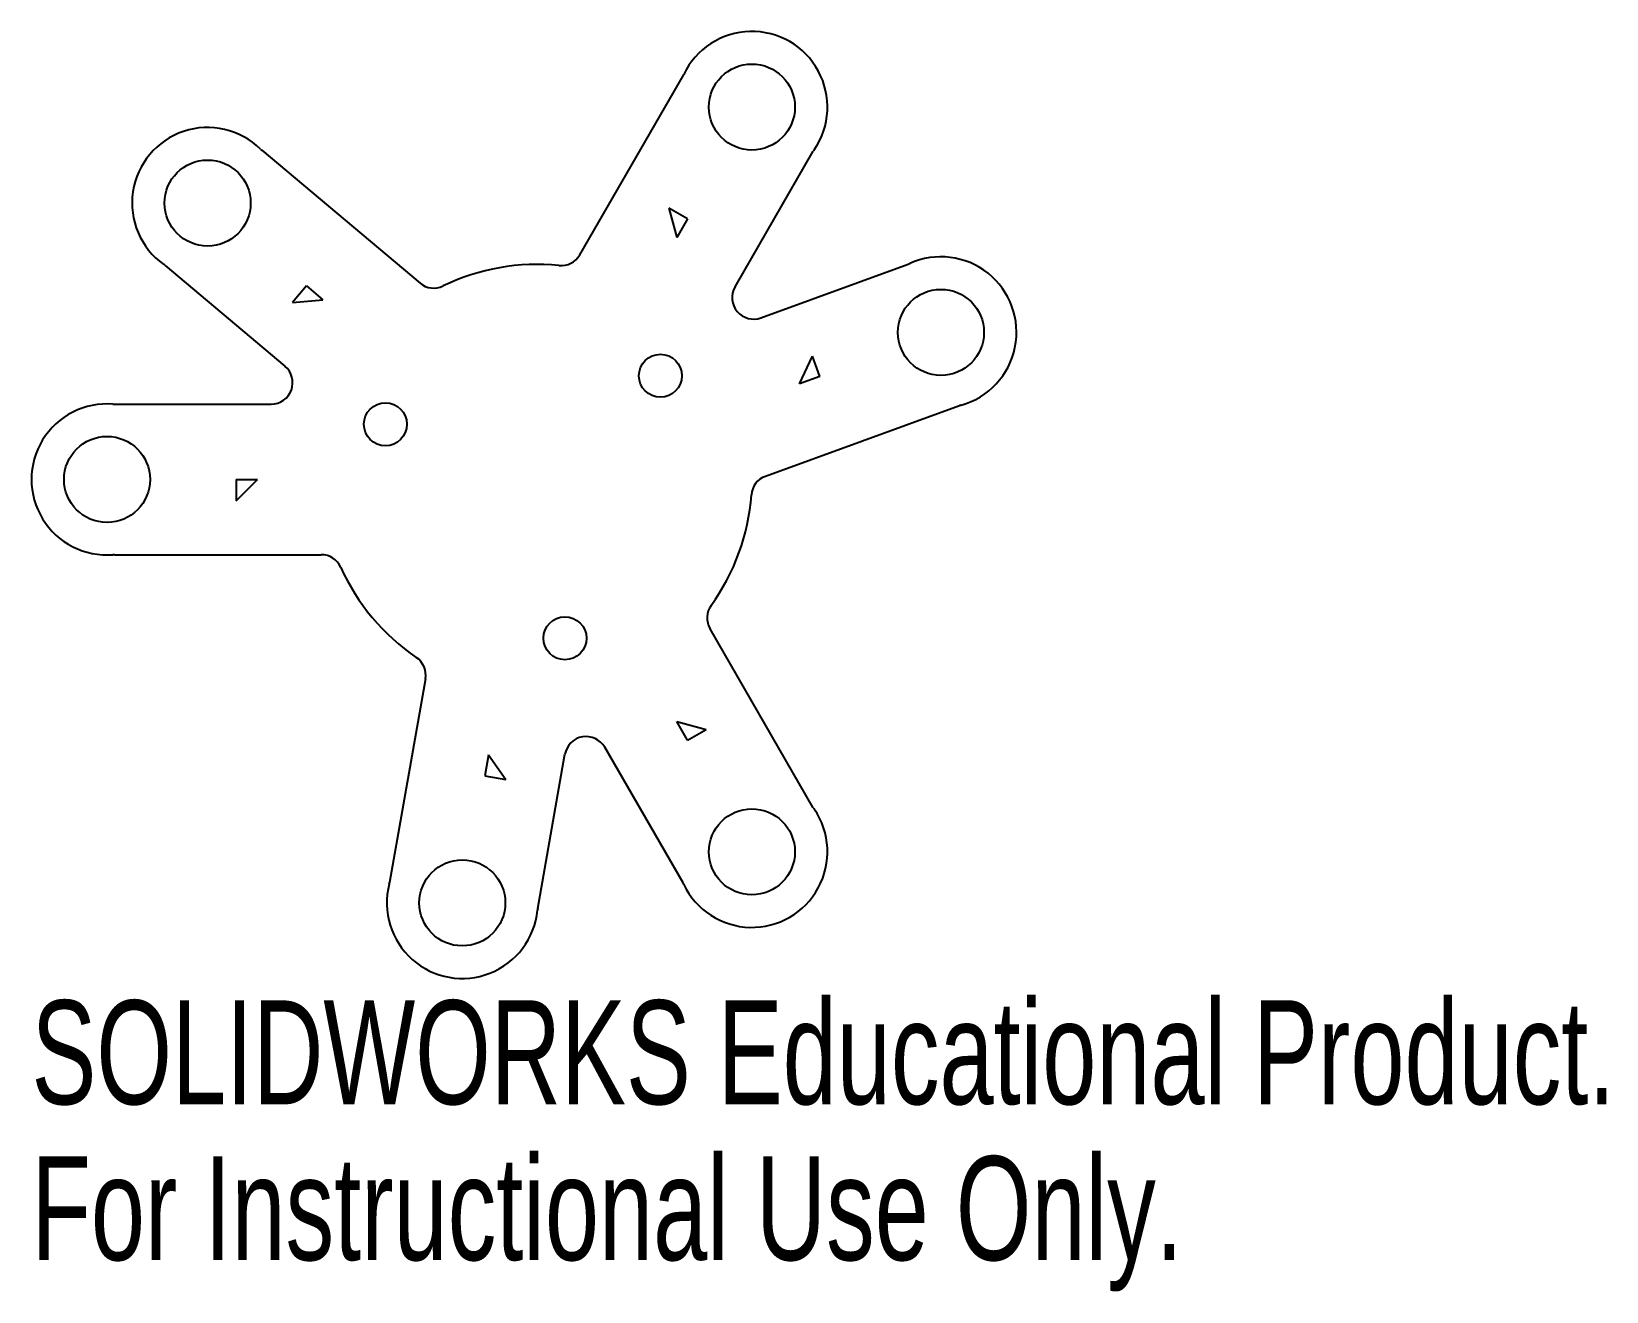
# Model space of a CAD drawing. Header units: millimetres. Extents: x -23.5 to 49.8, y -37.8 to 20.8.
import ezdxf

# ---------------------------------------------------------------- set-up
doc = ezdxf.new("R2010")
doc.units = ezdxf.units.MM
doc.styles.add('SLDTEXTSTYLE0', font='TXT', dxfattribs={"width": 0.7})

msp = doc.modelspace()

# ---------------------------------------------------------------- linework, layer by layer
at = {"color": 7, "linetype": 'Continuous', "lineweight": 25}
for p, q in [((1.988, 10.443), (6.794, 18.768)), ((-12.803, 15.312), (-5.439, 9.133)), ((9.213, 8.957), (12.856, 15.268)), ((6.134, 12.624), (6.5, 11.258)), ((7, 12.124), (6.134, 12.624)), ((7, 12.124), (6.5, 11.258)), ((-17.303, 9.95), (-11.721, 5.266)), ((10.421, 7.518), (17.268, 10.01)), ((-10.725, 8.999), (-11.367, 8.233)), ((-10.725, 8.999), (-9.959, 8.356)), ((-11.367, 8.233), (-9.959, 8.356)), ((12.216, 4.446), (12.814, 5.728)), ((13.156, 4.788), (12.814, 5.728)), ((13.156, 4.788), (12.216, 4.446)), ((-19.65, 3.5), (-12.364, 3.5)), ((10.629, 0.144), (19.662, 3.432)), ((-14, -1), (-13, 0)), ((-14, 0), (-14, -1)), ((-14, 0), (-13, 0)), ((-19.65, -3.5), (-10.037, -3.5)), ((12.856, -15.268), (8.05, -6.943)), ((-5.19, -9.277), (-6.859, -18.744)), ((7, -12.124), (6.5, -11.258)), ((6.5, -11.258), (7.866, -11.624)), ((7, -12.124), (7.866, -11.624)), ((-2.257, -12.803), (-2.431, -13.787)), ((-2.257, -12.803), (-1.446, -13.961)), ((0.035, -19.959), (1.3, -12.784)), ((6.794, -18.768), (3.151, -12.457)), ((-2.431, -13.787), (-1.446, -13.961))]:
    msp.add_line(p, q, dxfattribs=at)
for centre, radius in [((10, 17.321), 2), ((-15.321, 12.856), 2), ((18.794, 6.84), 2), ((5.745, 4.821), 1), ((-7.048, 2.565), 1), ((-20, 0), 2), ((1.302, -7.386), 1), ((10, -17.321), 2), ((-3.473, -19.696), 2)]:
    msp.add_circle(centre, radius, dxfattribs=at)
for centre, radius, start, end in [((10, 17.321), 3.514, 325.55414, 154.44586), ((5.928, 19.268), 1, 330, 334.44586), ((-15.321, 12.856), 3.514, 45.55414, 234.44586), ((-12.16, 16.078), 1, 225.55414, 230), ((13.722, 14.768), 1, 145.55414, 150), ((1.122, 10.943), 1, 264.14774, 330), ((18.794, 6.84), 3.514, 285.55414, 114.44586), ((-17.945, 9.184), 1, 50, 54.44586), ((0, 0), 10, 84.14774, 115.85226), ((16.926, 10.949), 1, 290, 294.44586), ((-4.797, 9.899), 1, 230, 295.85226), ((10.079, 8.457), 1, 150, 290), ((-12.364, 4.5), 1, 270, 50), ((-20, 0), 3.514, 85.55414, 274.44586), ((-19.65, 4.5), 1, 265.55414, 270), ((20.004, 2.492), 1, 105.55414, 110), ((10.971, -0.796), 1, 110, 175.85226), ((0, 0), 10, 324.14774, 355.85226), ((-19.65, -4.5), 1, 90, 94.44586), ((-10.037, -4.5), 1, 24.14774, 90), ((0, 0), 10, 204.14774, 235.85226), ((8.916, -6.443), 1, 144.14774, 210), ((-6.175, -9.104), 1, 350, 55.85226), ((2.285, -12.957), 1, 30, 170), ((10, -17.321), 3.514, 205.55414, 34.44586), ((13.722, -14.768), 1, 210, 214.44586), ((-3.473, -19.696), 3.514, 165.55414, 354.44586), ((-7.844, -18.57), 1, 345.55414, 350), ((5.928, -19.268), 1, 25.55414, 30), ((1.019, -20.133), 1, 170, 174.44586)]:
    msp.add_arc(centre, radius, start, end, dxfattribs=at)

# ---------------------------------------------------------------- texts
at = {"color": 7, "linetype": 'Continuous', "char_height": 4.83362, "attachment_point": 1, "style": 'SLDTEXTSTYLE0'}
for s, insert in [('SOLIDWORKS Educational Product.', (-23.514, -24.229)), ('For Instructional Use Only.', (-23.514, -31.48))]:
    msp.add_mtext(s, dxfattribs=dict(at, insert=insert))

doc.saveas('drawing.dxf')
